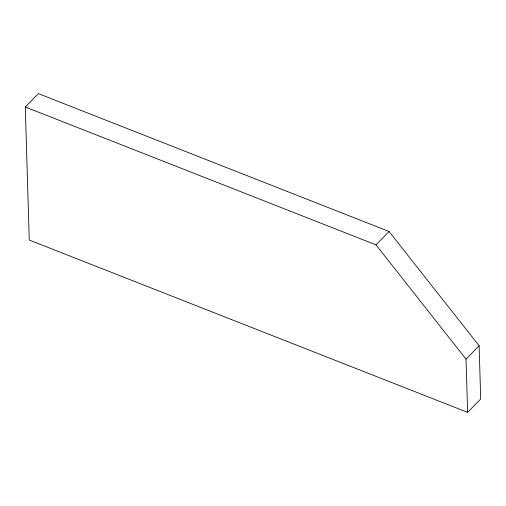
<?xml version="1.0" encoding="UTF-8"?>
<svg xmlns="http://www.w3.org/2000/svg" width="506" height="506" viewBox="0 0 506 506"><rect width="100%" height="100%" fill="white"/><g stroke="black" fill="none" stroke-linecap="round" stroke-linejoin="round"><path stroke-width="0.76" d="M25.3 106.987L38.386 93.629L389.076 231.495L479.119 345.794L480.7 399.013L467.614 412.371L29.247 240.04L25.3 106.987L375.99 244.853L466.032 359.152L467.614 412.371M375.99 244.853L389.076 231.495M466.032 359.152L479.119 345.794"/></g></svg>
